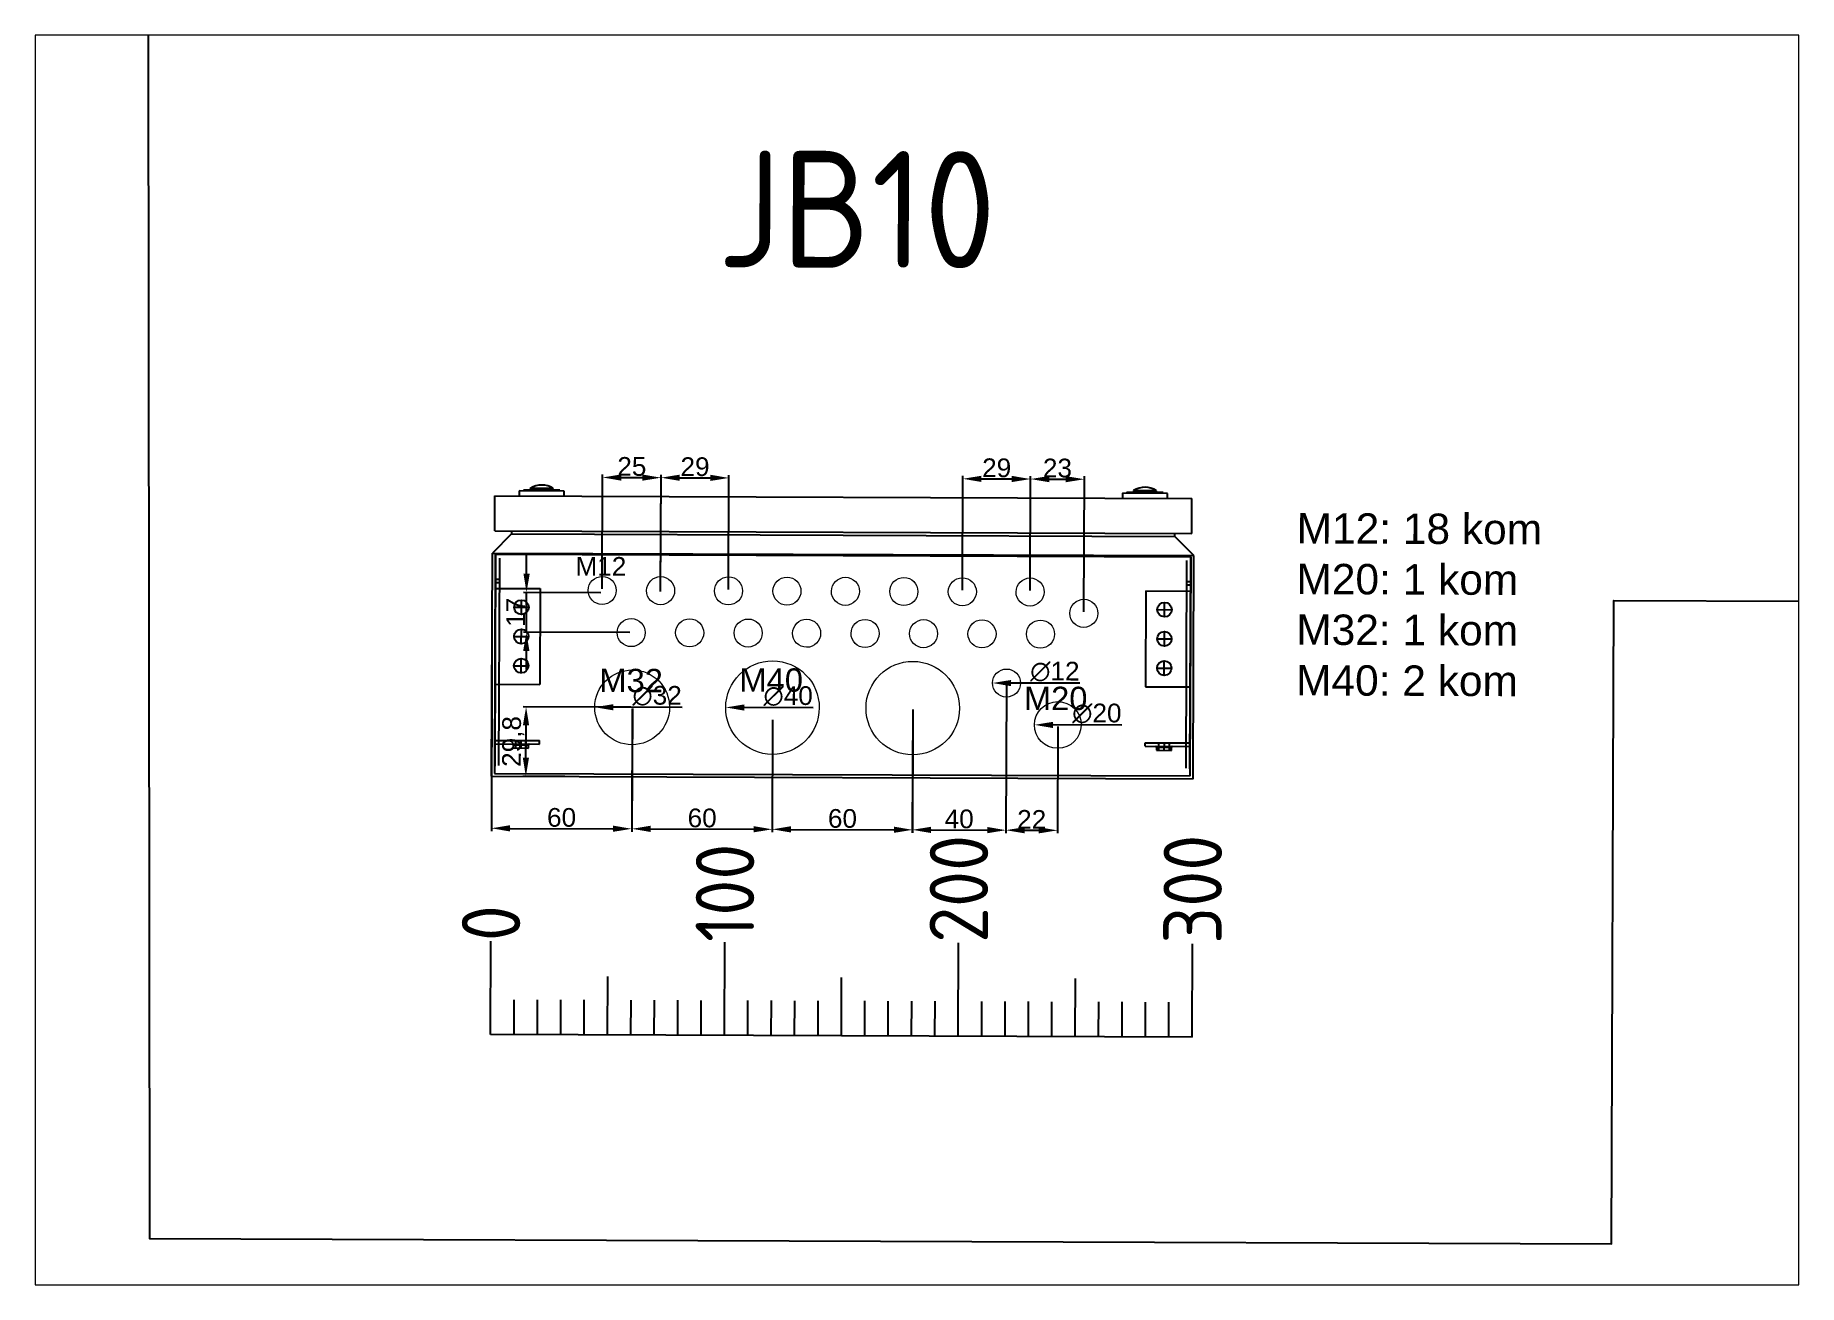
# Paper-space layout 'JB10' of a CAD drawing. Header units: millimetres. Extents: x 354 to 761, y 106 to 395.
# The model-space entities are those that its viewports show. They can reach past a viewport. Long polylines and large blocks are cut down to what shows.
import ezdxf
from ezdxf.enums import TextEntityAlignment as Align

# ---------------------------------------------------------------- set-up
doc = ezdxf.new("R2010")
doc.units = ezdxf.units.MM
doc.layers.add('! NO PLOT !', color=7, linetype='Continuous', true_color=0xff75dd, plot=False)
doc.layers.add('000-KOTIRANJE', color=254, linetype='Continuous', lineweight=5)
doc.layers.add('000-PI-Oprema', color=30, linetype='Continuous', lineweight=5)
doc.layers.add('000-PI-NO PLOT', color=6, linetype='Continuous', lineweight=5, plot=False)
doc.layers.add('000-PI-ORMAR', color=51, linetype='Continuous')
doc.layers.add('AUT_TEXT', color=7, linetype='Continuous')
doc.styles.add('PI0', font='isocpeur.ttf', dxfattribs={"width": 0.9})
doc.styles.get("Standard").update_dxf_attribs({"font": 'arial.ttf'})
doc.dimstyles.new('ISO-25-lb', dxfattribs={"dimtxt": 8, "dimasz": 8, "dimexe": 1.25, "dimexo": 0.625, "dimtad": 1, "dimdec": 1, "dimtxsty": 'Standard', "dimcen": 5, "dimadec": 0, "dimazin": 0, "dimtfac": 1, "dimtdec": 1, "dimtmove": 0, "dimatfit": 3, "dimfxl": 1, "dimarcsym": 0})

# ---------------------------------------------------------------- blocks, each defined once
blk = doc.blocks.new('*U284')
at = {"layer": '000-PI-Oprema', "ltscale": 0.25}
blk.add_circle((0, 0), 6, dxfattribs=at)
blk = doc.blocks.new('*U285')
at = {"layer": '000-PI-Oprema', "color": 0, "linetype": 'ByBlock', "lineweight": -2, "transparency": 16777216}
for p in [(0, 0), (25, 0), (50, 0), (75, 0), (100, 0)]:
    blk.add_blockref('*U284', p, dxfattribs=at)
blk = doc.blocks.new('*U286')
at = {"layer": '000-PI-Oprema', "ltscale": 0.25}
blk.add_circle((0, 0), 6, dxfattribs=at)
blk = doc.blocks.new('*U287')
at = {"layer": '000-PI-Oprema', "color": 0, "linetype": 'ByBlock', "lineweight": -2, "transparency": 16777216}
for p in [(0, 0), (25, 0), (50, 0), (75, 0), (100, 0), (125, 0), (150, 0), (175, 0)]:
    blk.add_blockref('*U286', p, dxfattribs=at)
blk = doc.blocks.new('*U288')
at = {"layer": '000-PI-Oprema', "ltscale": 0.25}
blk.add_circle((0, 0), 6, dxfattribs=at)
blk = doc.blocks.new('*U289')
at = {"layer": '000-PI-Oprema', "color": 0, "linetype": 'ByBlock', "lineweight": -2, "transparency": 16777216}
blk.add_blockref('*U288', (0, 0), dxfattribs=at)
blk = doc.blocks.new('*U290')
at = {"layer": '000-PI-Oprema', "ltscale": 0.25}
blk.add_circle((0, 0), 20, dxfattribs=at)
blk = doc.blocks.new('*U291')
at = {"layer": '000-PI-Oprema', "color": 0, "linetype": 'ByBlock', "lineweight": -2, "transparency": 16777216}
for p in [(0, 0), (60, 0)]:
    blk.add_blockref('*U290', p, dxfattribs=at)
blk = doc.blocks.new('*D325')
at = {"layer": '000-KOTIRANJE', "color": 0, "linetype": 'Continuous', "lineweight": -2, "ltscale": 0.25, "transparency": 16777216}
for p, q in [((50823.81, 34203.66), (50823.81, 34252.61)), ((50848.81, 34202.66), (50848.81, 34252.61)), ((50831.81, 34251.36), (50840.81, 34251.36))]:
    blk.add_line(p, q, dxfattribs=at)
at = {"layer": '000-KOTIRANJE', "color": 0, "ltscale": 0.25, "transparency": 16777216}
for points in [[(50831.81, 34252.69), (50831.81, 34250.03), (50823.81, 34251.36)], [(50840.81, 34252.69), (50840.81, 34250.03), (50848.81, 34251.36)]]:
    blk.add_solid(points, dxfattribs=at)
at = {"layer": 'Defpoints', "color": 0, "ltscale": 0.25, "transparency": 16777216}
for p in [(50848.81, 34251.36), (50823.81, 34203.03), (50848.81, 34202.03)]:
    blk.add_point(p, dxfattribs=at)
at = {"layer": '000-KOTIRANJE', "color": 0, "ltscale": 0.25, "transparency": 16777216, "insert": (50836.31, 34256.07), "char_height": 8, "attachment_point": 5}
blk.add_mtext('25', dxfattribs=at)
blk = doc.blocks.new('*D326')
at = {"layer": '000-KOTIRANJE', "color": 0, "linetype": 'Continuous', "lineweight": -2, "ltscale": 0.25, "transparency": 16777216}
for p, q in [((50791.47, 34210.03), (50791.47, 34218.03)), ((50823.18, 34202.03), (50790.22, 34202.03)), ((50791.47, 34185.03), (50791.47, 34202.03)), ((50835.68, 34185.03), (50790.22, 34185.03)), ((50791.47, 34177.03), (50791.47, 34169.03))]:
    blk.add_line(p, q, dxfattribs=at)
at = {"layer": '000-KOTIRANJE', "color": 0, "ltscale": 0.25, "transparency": 16777216}
for points in [[(50790.14, 34210.03), (50792.8, 34210.03), (50791.47, 34202.03)], [(50790.14, 34177.03), (50792.8, 34177.03), (50791.47, 34185.03)]]:
    blk.add_solid(points, dxfattribs=at)
at = {"layer": 'Defpoints', "color": 0, "ltscale": 0.25, "transparency": 16777216}
for p in [(50791.47, 34202.03), (50823.81, 34202.03), (50836.31, 34185.03)]:
    blk.add_point(p, dxfattribs=at)
at = {"layer": '000-KOTIRANJE', "color": 0, "ltscale": 0.25, "transparency": 16777216, "insert": (50786.83, 34193.53), "char_height": 8, "attachment_point": 5, "rotation": 90}
blk.add_mtext('17', dxfattribs=at)
blk = doc.blocks.new('*D324')
at = {"layer": '000-KOTIRANJE', "color": 0, "linetype": 'Continuous', "lineweight": -2, "ltscale": 0.25, "transparency": 16777216}
for p, q in [((50896.93, 34147.98), (50896.93, 34099.84)), ((50956.93, 34147.98), (50956.93, 34099.84)), ((50904.93, 34101.09), (50948.93, 34101.09))]:
    blk.add_line(p, q, dxfattribs=at)
at = {"layer": '000-KOTIRANJE', "color": 0, "ltscale": 0.25, "transparency": 16777216}
for points in [[(50904.93, 34102.43), (50904.93, 34099.76), (50896.93, 34101.09)], [(50948.93, 34102.43), (50948.93, 34099.76), (50956.93, 34101.09)]]:
    blk.add_solid(points, dxfattribs=at)
at = {"layer": 'Defpoints', "color": 0, "ltscale": 0.25, "transparency": 16777216}
for p in [(50896.93, 34148.61), (50956.93, 34148.61), (50956.93, 34101.09)]:
    blk.add_point(p, dxfattribs=at)
at = {"layer": '000-KOTIRANJE', "color": 0, "ltscale": 0.25, "transparency": 16777216, "insert": (50926.93, 34105.8), "char_height": 8, "attachment_point": 5}
blk.add_mtext('60', dxfattribs=at)
blk = doc.blocks.new('*D327')
at = {"layer": '000-KOTIRANJE', "color": 0, "linetype": 'Continuous', "lineweight": -2, "ltscale": 0.25, "transparency": 16777216}
for p, q in [((50836.92, 34152.54), (50836.92, 34099.84)), ((50896.93, 34147.98), (50896.93, 34099.84)), ((50844.92, 34101.09), (50888.93, 34101.09))]:
    blk.add_line(p, q, dxfattribs=at)
at = {"layer": '000-KOTIRANJE', "color": 0, "ltscale": 0.25, "transparency": 16777216}
for points in [[(50844.92, 34102.43), (50844.92, 34099.76), (50836.92, 34101.09)], [(50888.93, 34102.43), (50888.93, 34099.76), (50896.93, 34101.09)]]:
    blk.add_solid(points, dxfattribs=at)
at = {"layer": 'Defpoints', "color": 0, "ltscale": 0.25, "transparency": 16777216}
for p in [(50836.92, 34153.16), (50896.93, 34148.61), (50896.93, 34101.09)]:
    blk.add_point(p, dxfattribs=at)
at = {"layer": '000-KOTIRANJE', "color": 0, "ltscale": 0.25, "transparency": 16777216, "insert": (50866.93, 34105.8), "char_height": 8, "attachment_point": 5}
blk.add_mtext('60', dxfattribs=at)
blk = doc.blocks.new('*U328')
at = {"layer": '000-PI-Oprema', "ltscale": 0.25}
blk.add_circle((0, 0), 6, dxfattribs=at)
blk = doc.blocks.new('*U329')
at = {"layer": '000-PI-Oprema', "color": 0, "linetype": 'ByBlock', "lineweight": -2, "transparency": 16777216}
for p in [(0, 0), (25, 0)]:
    blk.add_blockref('*U328', p, dxfattribs=at)
blk = doc.blocks.new('*D350')
at = {"layer": '000-KOTIRANJE', "color": 0, "linetype": 'Continuous', "lineweight": -2, "ltscale": 0.25, "transparency": 16777216}
for p, q in [((50996.86, 34163.41), (50996.86, 34099.84)), ((51018.86, 34145.57), (51018.86, 34099.84)), ((51004.86, 34101.09), (51010.86, 34101.09))]:
    blk.add_line(p, q, dxfattribs=at)
at = {"layer": '000-KOTIRANJE', "color": 0, "ltscale": 0.25, "transparency": 16777216}
for points in [[(51004.86, 34102.43), (51004.86, 34099.76), (50996.86, 34101.09)], [(51010.86, 34102.43), (51010.86, 34099.76), (51018.86, 34101.09)]]:
    blk.add_solid(points, dxfattribs=at)
at = {"layer": 'Defpoints', "color": 0, "ltscale": 0.25, "transparency": 16777216}
for p in [(50996.86, 34164.04), (51018.86, 34146.2), (51018.86, 34101.09)]:
    blk.add_point(p, dxfattribs=at)
at = {"layer": '000-KOTIRANJE', "color": 0, "ltscale": 0.25, "transparency": 16777216, "insert": (51007.86, 34105.74), "char_height": 8, "attachment_point": 5}
blk.add_mtext('22', dxfattribs=at)
blk = doc.blocks.new('*D351')
at = {"layer": '000-KOTIRANJE', "color": 0, "linetype": 'Continuous', "lineweight": -2, "ltscale": 0.25, "transparency": 16777216}
for p, q in [((50776.82, 34171.41), (50776.82, 34099.84)), ((50836.82, 34152.44), (50836.82, 34099.84)), ((50784.82, 34101.09), (50828.82, 34101.09))]:
    blk.add_line(p, q, dxfattribs=at)
at = {"layer": '000-KOTIRANJE', "color": 0, "ltscale": 0.25, "transparency": 16777216}
for points in [[(50784.82, 34102.43), (50784.82, 34099.76), (50776.82, 34101.09)], [(50828.82, 34102.43), (50828.82, 34099.76), (50836.82, 34101.09)]]:
    blk.add_solid(points, dxfattribs=at)
at = {"layer": 'Defpoints', "color": 0, "ltscale": 0.25, "transparency": 16777216}
for p in [(50776.82, 34172.03), (50836.82, 34153.06), (50836.82, 34101.09)]:
    blk.add_point(p, dxfattribs=at)
at = {"layer": '000-KOTIRANJE', "color": 0, "ltscale": 0.25, "transparency": 16777216, "insert": (50806.82, 34105.8), "char_height": 8, "attachment_point": 5}
blk.add_mtext('60', dxfattribs=at)
blk = doc.blocks.new('*D352')
at = {"layer": '000-KOTIRANJE', "color": 0, "linetype": 'Continuous', "lineweight": -2, "ltscale": 0.25, "transparency": 16777216}
for p, q in [((50836.3, 34153.16), (50790.22, 34153.16)), ((50791.47, 34131.34), (50791.47, 34145.16)), ((50808.18, 34123.34), (50790.22, 34123.34))]:
    blk.add_line(p, q, dxfattribs=at)
at = {"layer": '000-KOTIRANJE', "color": 0, "ltscale": 0.25, "transparency": 16777216}
for points in [[(50790.14, 34145.16), (50792.8, 34145.16), (50791.47, 34153.16)], [(50790.14, 34131.34), (50792.8, 34131.34), (50791.47, 34123.34)]]:
    blk.add_solid(points, dxfattribs=at)
at = {"layer": 'Defpoints', "color": 0, "ltscale": 0.25, "transparency": 16777216}
for p in [(50791.47, 34153.16), (50836.92, 34153.16), (50808.81, 34123.34)]:
    blk.add_point(p, dxfattribs=at)
at = {"layer": '000-KOTIRANJE', "color": 0, "ltscale": 0.25, "transparency": 16777216, "insert": (50786.04, 34138.25), "char_height": 8, "attachment_point": 5, "rotation": 90}
blk.add_mtext('29,8', dxfattribs=at)
blk = doc.blocks.new('*D353')
at = {"layer": '000-KOTIRANJE', "color": 0, "linetype": 'Continuous', "lineweight": -2, "ltscale": 0.25, "transparency": 16777216}
for p, q in [((50996.86, 34163.41), (50996.86, 34099.84)), ((50956.83, 34152.54), (50956.83, 34099.84)), ((50964.83, 34101.09), (50988.86, 34101.09))]:
    blk.add_line(p, q, dxfattribs=at)
at = {"layer": '000-KOTIRANJE', "color": 0, "ltscale": 0.25, "transparency": 16777216}
for points in [[(50964.83, 34102.43), (50964.83, 34099.76), (50956.83, 34101.09)], [(50988.86, 34102.43), (50988.86, 34099.76), (50996.86, 34101.09)]]:
    blk.add_solid(points, dxfattribs=at)
at = {"layer": 'Defpoints', "color": 0, "ltscale": 0.25, "transparency": 16777216}
for p in [(50996.86, 34164.04), (50956.83, 34153.16), (50996.86, 34101.09)]:
    blk.add_point(p, dxfattribs=at)
at = {"layer": '000-KOTIRANJE', "color": 0, "ltscale": 0.25, "transparency": 16777216, "insert": (50976.85, 34105.8), "char_height": 8, "attachment_point": 5}
blk.add_mtext('40', dxfattribs=at)
blk = doc.blocks.new('*D354')
at = {"layer": '000-KOTIRANJE', "color": 0, "linetype": 'Continuous', "lineweight": -2, "ltscale": 0.25, "transparency": 16777216}
for p, q in [((50848.81, 34203.66), (50848.81, 34252.61)), ((50877.84, 34203.66), (50877.84, 34252.61)), ((50856.81, 34251.36), (50869.84, 34251.36))]:
    blk.add_line(p, q, dxfattribs=at)
at = {"layer": '000-KOTIRANJE', "color": 0, "ltscale": 0.25, "transparency": 16777216}
for points in [[(50856.81, 34252.69), (50856.81, 34250.03), (50848.81, 34251.36)], [(50869.84, 34252.69), (50869.84, 34250.03), (50877.84, 34251.36)]]:
    blk.add_solid(points, dxfattribs=at)
at = {"layer": 'Defpoints', "color": 0, "ltscale": 0.25, "transparency": 16777216}
for p in [(50877.84, 34251.36), (50848.81, 34203.03), (50877.84, 34203.03)]:
    blk.add_point(p, dxfattribs=at)
at = {"layer": '000-KOTIRANJE', "color": 0, "ltscale": 0.25, "transparency": 16777216, "insert": (50863.33, 34256.07), "char_height": 8, "attachment_point": 5}
blk.add_mtext('29', dxfattribs=at)
blk = doc.blocks.new('*D355')
at = {"layer": '000-KOTIRANJE', "color": 0, "linetype": 'Continuous', "lineweight": -2, "ltscale": 0.25, "transparency": 16777216}
for p, q in [((50977.84, 34203.66), (50977.84, 34252.61)), ((51006.81, 34203.66), (51006.81, 34252.61)), ((50985.84, 34251.36), (50998.81, 34251.36))]:
    blk.add_line(p, q, dxfattribs=at)
at = {"layer": '000-KOTIRANJE', "color": 0, "ltscale": 0.25, "transparency": 16777216}
for points in [[(50985.84, 34252.69), (50985.84, 34250.03), (50977.84, 34251.36)], [(50998.81, 34252.69), (50998.81, 34250.03), (51006.81, 34251.36)]]:
    blk.add_solid(points, dxfattribs=at)
at = {"layer": 'Defpoints', "color": 0, "ltscale": 0.25, "transparency": 16777216}
for p in [(51006.81, 34251.36), (50977.84, 34203.03), (51006.81, 34203.03)]:
    blk.add_point(p, dxfattribs=at)
at = {"layer": '000-KOTIRANJE', "color": 0, "ltscale": 0.25, "transparency": 16777216, "insert": (50992.33, 34256.07), "char_height": 8, "attachment_point": 5}
blk.add_mtext('29', dxfattribs=at)
blk = doc.blocks.new('*D356')
at = {"layer": '000-KOTIRANJE', "color": 0, "linetype": 'Continuous', "lineweight": -2, "ltscale": 0.25, "transparency": 16777216}
for p, q in [((51006.81, 34203.66), (51006.81, 34252.61)), ((51029.83, 34194.62), (51029.83, 34252.61)), ((51014.81, 34251.36), (51021.83, 34251.36))]:
    blk.add_line(p, q, dxfattribs=at)
at = {"layer": '000-KOTIRANJE', "color": 0, "ltscale": 0.25, "transparency": 16777216}
for points in [[(51014.81, 34252.69), (51014.81, 34250.03), (51006.81, 34251.36)], [(51021.83, 34252.69), (51021.83, 34250.03), (51029.83, 34251.36)]]:
    blk.add_solid(points, dxfattribs=at)
at = {"layer": 'Defpoints', "color": 0, "ltscale": 0.25, "transparency": 16777216}
for p in [(51029.83, 34251.36), (51006.81, 34203.03), (51029.83, 34194)]:
    blk.add_point(p, dxfattribs=at)
at = {"layer": '000-KOTIRANJE', "color": 0, "ltscale": 0.25, "transparency": 16777216, "insert": (51018.32, 34256.07), "char_height": 8, "attachment_point": 5}
blk.add_mtext('23', dxfattribs=at)
blk = doc.blocks.new('*D384')
at = {"layer": '000-KOTIRANJE', "color": 0, "linetype": 'Continuous', "lineweight": -2, "ltscale": 0.25, "transparency": 16777216}
blk.add_line((50858.16, 34153.06), (50828.82, 34153.06), dxfattribs=at)
at = {"layer": '000-KOTIRANJE', "color": 0, "ltscale": 0.25, "transparency": 16777216}
blk.add_solid([(50828.82, 34154.39), (50828.82, 34151.73), (50820.82, 34153.06)], dxfattribs=at)
at = {"layer": 'Defpoints', "color": 0, "ltscale": 0.25, "transparency": 16777216}
for p in [(50820.82, 34153.06), (50852.82, 34153.06)]:
    blk.add_point(p, dxfattribs=at)
at = {"layer": '000-KOTIRANJE', "color": 0, "ltscale": 0.25, "transparency": 16777216, "insert": (50847.49, 34157.99), "char_height": 8, "attachment_point": 5}
blk.add_mtext('∅32', dxfattribs=at)
blk = doc.blocks.new('*D385')
at = {"layer": '000-KOTIRANJE', "color": 0, "linetype": 'Continuous', "lineweight": -2, "ltscale": 0.25, "transparency": 16777216}
blk.add_line((50914.21, 34153.16), (50884.83, 34153.16), dxfattribs=at)
at = {"layer": '000-KOTIRANJE', "color": 0, "ltscale": 0.25, "transparency": 16777216}
blk.add_solid([(50884.83, 34154.49), (50884.83, 34151.83), (50876.83, 34153.16)], dxfattribs=at)
at = {"layer": 'Defpoints', "color": 0, "ltscale": 0.25, "transparency": 16777216}
for p in [(50876.83, 34153.16), (50916.83, 34153.16)]:
    blk.add_point(p, dxfattribs=at)
at = {"layer": '000-KOTIRANJE', "color": 0, "ltscale": 0.25, "transparency": 16777216, "insert": (50903.52, 34158.09), "char_height": 8, "attachment_point": 5}
blk.add_mtext('∅40', dxfattribs=at)
blk = doc.blocks.new('*D386')
at = {"layer": '000-KOTIRANJE', "color": 0, "linetype": 'Continuous', "lineweight": -2, "ltscale": 0.25, "transparency": 16777216}
blk.add_line((51028.2, 34164.04), (50998.86, 34164.04), dxfattribs=at)
at = {"layer": '000-KOTIRANJE', "color": 0, "ltscale": 0.25, "transparency": 16777216}
blk.add_solid([(50998.86, 34165.37), (50998.86, 34162.7), (50990.86, 34164.04)], dxfattribs=at)
at = {"layer": 'Defpoints', "color": 0, "ltscale": 0.25, "transparency": 16777216}
for p in [(50990.86, 34164.04), (51002.86, 34164.04)]:
    blk.add_point(p, dxfattribs=at)
at = {"layer": '000-KOTIRANJE', "color": 0, "ltscale": 0.25, "transparency": 16777216, "insert": (51017.53, 34168.97), "char_height": 8, "attachment_point": 5}
blk.add_mtext('∅12', dxfattribs=at)
blk = doc.blocks.new('*D387')
at = {"layer": '000-KOTIRANJE', "color": 0, "linetype": 'Continuous', "lineweight": -2, "ltscale": 0.25, "transparency": 16777216}
blk.add_line((51046.25, 34146.2), (51016.86, 34146.2), dxfattribs=at)
at = {"layer": '000-KOTIRANJE', "color": 0, "ltscale": 0.25, "transparency": 16777216}
blk.add_solid([(51016.86, 34147.53), (51016.86, 34144.86), (51008.86, 34146.2)], dxfattribs=at)
at = {"layer": 'Defpoints', "color": 0, "ltscale": 0.25, "transparency": 16777216}
for p in [(51008.86, 34146.2), (51028.86, 34146.2)]:
    blk.add_point(p, dxfattribs=at)
at = {"layer": '000-KOTIRANJE', "color": 0, "ltscale": 0.25, "transparency": 16777216, "insert": (51035.56, 34151.13), "char_height": 8, "attachment_point": 5}
blk.add_mtext('∅20', dxfattribs=at)
blk = doc.blocks.new('1567.000')
at = {"layer": '! NO PLOT !'}
for p, q in [((49501.52, 33843.04), (49501.52, 33749.29)), ((49501.52, 33843.04), (49799.02, 33843.04)), ((49501.77, 33752.39), (49501.77, 33842.89)), ((49503.27, 33841.39), (49503.27, 33752.65)), ((49797.27, 33752.65), (49797.27, 33841.39)), ((49798.77, 33842.89), (49798.77, 33752.39)), ((49799.02, 33749.29), (49799.02, 33843.04)), ((49501.77, 33832.39), (49503.27, 33832.39)), ((49501.77, 33830.89), (49503.27, 33830.89)), ((49798.77, 33832.39), (49797.27, 33832.39)), ((49798.77, 33830.89), (49797.27, 33830.89)), ((49501.77, 33828.39), (49520.77, 33828.39)), ((49512.77, 33817.13), (49512.77, 33823.64)), ((49520.77, 33828.39), (49520.77, 33787.39)), ((49779.77, 33828.39), (49798.77, 33828.39)), ((49779.77, 33828.39), (49779.77, 33787.39)), ((49787.77, 33817.13), (49787.77, 33823.64)), ((49509.51, 33820.39), (49516.02, 33820.39)), ((49784.51, 33820.39), (49791.02, 33820.39)), ((49509.51, 33807.89), (49516.02, 33807.89)), ((49512.77, 33804.63), (49512.77, 33811.14)), ((49784.51, 33807.89), (49791.02, 33807.89)), ((49787.77, 33804.63), (49787.77, 33811.14)), ((49509.51, 33795.39), (49516.02, 33795.39)), ((49512.77, 33792.13), (49512.77, 33798.64)), ((49784.51, 33795.39), (49791.02, 33795.39)), ((49787.77, 33792.13), (49787.77, 33798.64)), ((49501.77, 33787.39), (49520.77, 33787.39)), ((49779.77, 33787.39), (49798.77, 33787.39)), ((49501.77, 33763.39), (49520.77, 33763.39)), ((49510.47, 33763.39), (49510.47, 33760.19)), ((49512.77, 33763.55), (49512.77, 33760.03)), ((49515.07, 33760.19), (49515.07, 33763.39)), ((49520.77, 33761.89), (49520.77, 33763.39)), ((49779.77, 33763.39), (49798.77, 33763.39)), ((49779.77, 33761.89), (49779.77, 33763.39)), ((49785.47, 33763.39), (49785.47, 33760.19)), ((49787.77, 33763.55), (49787.77, 33760.03)), ((49790.07, 33760.19), (49790.07, 33763.39)), ((49501.77, 33761.89), (49520.77, 33761.89)), ((49509.52, 33761.59), (49509.52, 33760.19)), ((49509.52, 33761.59), (49516.02, 33761.59)), ((49509.52, 33760.19), (49516.02, 33760.19)), ((49516.02, 33760.19), (49516.02, 33761.59)), ((49779.77, 33761.89), (49798.77, 33761.89)), ((49784.52, 33761.59), (49784.52, 33760.19)), ((49784.52, 33761.59), (49791.02, 33761.59)), ((49784.52, 33760.19), (49791.02, 33760.19)), ((49791.02, 33760.19), (49791.02, 33761.59)), ((49501.52, 33749.29), (49799.02, 33749.29))]:
    blk.add_line(p, q, dxfattribs=at)
for centre in [(49512.77, 33820.39), (49787.77, 33820.39), (49512.77, 33807.89), (49787.77, 33807.89), (49512.77, 33795.39), (49787.77, 33795.39)]:
    blk.add_circle(centre, 3.1, dxfattribs=at)
for centre, start, end in [((49509.22, 33761.59), 0, 90), ((49516.32, 33761.59), 90, 180), ((49784.22, 33761.59), 0, 90), ((49791.32, 33761.59), 90, 180)]:
    blk.add_arc(centre, 0.3, start, end, dxfattribs=at)
at = {"layer": '000-PI-ORMAR'}
for p, q in [((49501.27, 33868.04), (49799.27, 33868.04)), ((49501.27, 33853.04), (49501.27, 33868.04)), ((49511.67, 33870.14), (49511.67, 33868.04)), ((49530.87, 33870.14), (49511.67, 33870.14)), ((49513.47, 33870.54), (49513.47, 33870.14)), ((49529.07, 33870.54), (49513.47, 33870.54)), ((49516.37, 33871.27), (49516.37, 33870.54)), ((49526.17, 33871.27), (49516.37, 33871.27)), ((49526.17, 33870.54), (49526.17, 33871.27)), ((49529.07, 33870.14), (49529.07, 33870.54)), ((49530.87, 33868.04), (49530.87, 33870.14)), ((49769.67, 33870.14), (49769.67, 33868.04)), ((49788.87, 33870.14), (49769.67, 33870.14)), ((49771.47, 33870.54), (49771.47, 33870.14)), ((49787.07, 33870.54), (49771.47, 33870.54)), ((49774.37, 33871.27), (49774.37, 33870.54)), ((49784.17, 33871.27), (49774.37, 33871.27)), ((49784.17, 33870.54), (49784.17, 33871.27)), ((49787.07, 33870.14), (49787.07, 33870.54)), ((49788.87, 33868.04), (49788.87, 33870.14)), ((49799.27, 33853.04), (49799.27, 33868.04)), ((49501.27, 33853.04), (49799.27, 33853.04)), ((49508.47, 33853.04), (49508.47, 33851.76)), ((49792.07, 33851.76), (49792.07, 33853.04)), ((49508.47, 33851.76), (49500.27, 33843.56)), ((49508.47, 33851.76), (49792.07, 33851.76)), ((49800.27, 33843.56), (49792.07, 33851.76)), ((49500.27, 33748.04), (49500.27, 33843.56)), ((49500.27, 33843.56), (49800.27, 33843.56)), ((49800.27, 33748.04), (49800.27, 33843.56)), ((49500.27, 33748.04), (49800.27, 33748.04))]:
    blk.add_line(p, q, dxfattribs=at)
for centre in [(49521.27, 33863.72), (49779.27, 33863.72)]:
    blk.add_arc(centre, 9, 57.01329, 122.98671, dxfattribs=at)

msp = doc.modelspace()

# ---------------------------------------------------------------- linework, layer by layer
at = {"layer": '! NO PLOT !', "ltscale": 0.25}
msp.add_lwpolyline([(50628.45, 34518.11), (50631.22, 33925.09), (51256.42, 33925.09), (51256.42, 34200.34), (51381.35, 34200.34), (51381.35, 34520.89), (50628.45, 34518.11)], dxfattribs=at)
at = {"color": 7}
for p, q in [((50776.82, 34012.79), (50776.82, 34052.79)), ((50876.82, 34012.79), (50876.82, 34052.79)), ((50976.82, 34012.79), (50976.82, 34052.79)), ((50976.82, 34012.79), (50976.82, 34052.79)), ((50976.82, 34012.79), (50976.82, 34052.79)), ((50976.82, 34012.79), (50976.82, 34052.79)), ((50976.82, 34012.79), (50976.82, 34052.79)), ((50976.82, 34012.79), (50976.82, 34052.79)), ((50976.82, 34012.79), (50976.82, 34052.79)), ((50976.82, 34012.79), (50976.82, 34052.79)), ((51076.82, 34012.79), (51076.82, 34052.79)), ((50826.82, 34012.79), (50826.82, 34037.79)), ((50926.82, 34012.79), (50926.82, 34037.79)), ((51026.82, 34012.79), (51026.82, 34037.79)), ((50786.82, 34012.79), (50786.82, 34027.79)), ((50796.82, 34012.79), (50796.82, 34027.79)), ((50806.82, 34012.79), (50806.82, 34027.79)), ((50816.82, 34012.79), (50816.82, 34027.79)), ((50836.82, 34012.79), (50836.82, 34027.79)), ((50846.82, 34012.79), (50846.82, 34027.79)), ((50856.82, 34012.79), (50856.82, 34027.79)), ((50866.82, 34012.79), (50866.82, 34027.79)), ((50886.82, 34012.79), (50886.82, 34027.79)), ((50896.82, 34012.79), (50896.82, 34027.79)), ((50906.82, 34012.79), (50906.82, 34027.79)), ((50916.82, 34012.79), (50916.82, 34027.79)), ((50936.82, 34012.79), (50936.82, 34027.79)), ((50946.82, 34012.79), (50946.82, 34027.79)), ((50956.82, 34012.79), (50956.82, 34027.79)), ((50966.82, 34012.79), (50966.82, 34027.79)), ((50986.82, 34012.79), (50986.82, 34027.79)), ((50996.82, 34012.79), (50996.82, 34027.79)), ((51006.82, 34012.79), (51006.82, 34027.79)), ((51016.82, 34012.79), (51016.82, 34027.79)), ((51036.82, 34012.79), (51036.82, 34027.79)), ((51046.82, 34012.79), (51046.82, 34027.79)), ((51056.82, 34012.79), (51056.82, 34027.79)), ((51066.82, 34012.79), (51066.82, 34027.79)), ((51076.82, 34012.79), (50776.82, 34012.79))]:
    msp.add_line(p, q, dxfattribs=at)
at = {"layer": '000-PI-Oprema', "ltscale": 0.25}
for centre, radius in [((51006.81, 34203.03), 6), ((50996.86, 34164.04), 6), ((50836.82, 34153.06), 16), ((51018.86, 34146.2), 10)]:
    msp.add_circle(centre, radius, dxfattribs=at)

# ---------------------------------------------------------------- block references
at = {"layer": '000-PI-Oprema'}
for name, p in [('1567.000', (1276.55, 375.3)), ('*U329', (50823.81, 34203.03)), ('*U285', (50877.84, 34203.03)), ('*U289', (51029.83, 34194)), ('*U287', (50836.31, 34185.03)), ('*U291', (50896.83, 34153.16))]:
    msp.add_blockref(name, p, dxfattribs=at)

# ---------------------------------------------------------------- texts
at = {"color": 7, "style": 'PI0', "width": 0.9}
for s, p in [('200', (50976.82, 34052.79)), ('300', (51076.82, 34052.79)), ('100', (50876.82, 34052.79)), ('0', (50776.82, 34052.79))]:
    msp.add_text(s, height=25, rotation=90, dxfattribs=at).set_placement(p, align=Align.MIDDLE_LEFT)
at = {"layer": '000-PI-NO PLOT', "ltscale": 0.25, "attachment_point": 5}
for s, insert, char_height in [('\\pxqc;M12', (50823.22, 34213.34), 8), ('\\pxqc;M32', (50836.34, 34164.47), 10), ('\\pxqc;{\\fArial|b0|i0|c238|p34;M40}', (50896.24, 34164.91), 10), ('\\pxqc;{\\fArial|b0|i0|c238|p34;M20}', (51017.92, 34157.5), 10)]:
    msp.add_mtext_dynamic_manual_height_columns(s, width=52.4265, gutter_width=12.5, heights=[0], dxfattribs=dict(at, insert=insert, char_height=char_height))
at = {"layer": 'AUT_TEXT', "style": 'PI0', "width": 0.9}
msp.add_text('JB10', height=50, dxfattribs=at).set_placement((50932.15, 34366.49), align=Align.MIDDLE)
at = {"layer": 'AUT_TEXT', "ltscale": 0.25, "insert": (51120.7, 34237.22), "char_height": 13, "attachment_point": 1}
msp.add_mtext_dynamic_manual_height_columns('M12: 18 kom\\PM20: 1 kom\\PM32: 1 kom\\PM40: 2 kom', width=120.332, gutter_width=121.68, heights=[105.84], dxfattribs=at)

# ---------------------------------------------------------------- dimensions: what is measured, and where the dimension line sits
at = {"layer": '000-KOTIRANJE', "ltscale": 0.25}
dim = msp.add_linear_dim(base=(50848.81, 34251.36), p1=(50823.81, 34203.03), p2=(50848.81, 34202.03), dimstyle='ISO-25-lb', dxfattribs=at)
dim.commit()
dim.dimension.update_dxf_attribs({"geometry": '*D325', "text_midpoint": (50836.31, 34251.36), "dimtype": 160})
for base, p1, p2, picture, middle in [((50877.84, 34251.36), (50848.81, 34203.03), (50877.84, 34203.03), '*D354', (50863.33, 34256.07)), ((51006.81, 34251.36), (50977.84, 34203.03), (51006.81, 34203.03), '*D355', (50992.33, 34256.07)), ((51029.83, 34251.36), (51006.81, 34203.03), (51029.83, 34194), '*D356', (51018.32, 34256.07)), ((50836.82, 34101.09), (50776.82, 34172.03), (50836.82, 34153.06), '*D351', (50806.82, 34105.8)), ((50996.86, 34101.09), (50956.83, 34153.16), (50996.86, 34164.04), '*D353', (50976.85, 34105.8)), ((51018.86, 34101.09), (50996.86, 34164.04), (51018.86, 34146.2), '*D350', (51007.86, 34105.74)), ((50896.93, 34101.09), (50836.92, 34153.16), (50896.93, 34148.61), '*D327', (50866.93, 34105.8)), ((50956.93, 34101.09), (50896.93, 34148.61), (50956.93, 34148.61), '*D324', (50926.93, 34105.8))]:
    dim = msp.add_linear_dim(base=base, p1=p1, p2=p2, dimstyle='ISO-25-lb', dxfattribs=at)
    dim.commit()
    dim.dimension.update_dxf_attribs({"geometry": picture, "text_midpoint": middle})
dim = msp.add_linear_dim(base=(50791.47, 34202.03), p1=(50836.31, 34185.03), p2=(50823.81, 34202.03), angle=90, dimstyle='ISO-25-lb', dxfattribs=at)
dim.commit()
dim.dimension.update_dxf_attribs({"geometry": '*D326', "text_midpoint": (50791.47, 34193.53), "dimtype": 160})
for p1, p2, picture, middle in [((51002.86, 34164.04), (50990.86, 34164.04), '*D386', (51017.53, 34164.04)), ((50852.82, 34153.06), (50820.82, 34153.06), '*D384', (50847.49, 34153.06)), ((50916.83, 34153.16), (50876.83, 34153.16), '*D385', (50903.52, 34153.16)), ((51028.86, 34146.2), (51008.86, 34146.2), '*D387', (51035.56, 34146.2))]:
    dim = msp.add_diameter_dim_2p(p1=p1, p2=p2, dimstyle='ISO-25-lb', dxfattribs=at)
    dim.commit()
    dim.dimension.update_dxf_attribs({"geometry": picture, "text_midpoint": middle, "dimtype": 163})
dim = msp.add_linear_dim(base=(50791.47, 34153.16), p1=(50808.81, 34123.34), p2=(50836.92, 34153.16), angle=90, dimstyle='ISO-25-lb', dxfattribs=at)
dim.commit()
dim.dimension.update_dxf_attribs({"geometry": '*D352', "text_midpoint": (50786.04, 34138.25)})

psp = doc.layouts.new('JB10')

# ---------------------------------------------------------------- viewports
at = {"layer": '0', "ltscale": 0.01, "view_target_point": (1173.86, -2380.17), "view_twist_angle": 359.7887072}
psp.add_viewport(center=(557.48, 250.67), size=(407.12, 288.6062), view_center_point=(49919.17, 36370.08), view_height=534.5948, dxfattribs=at)

doc.saveas('drawing.dxf')
